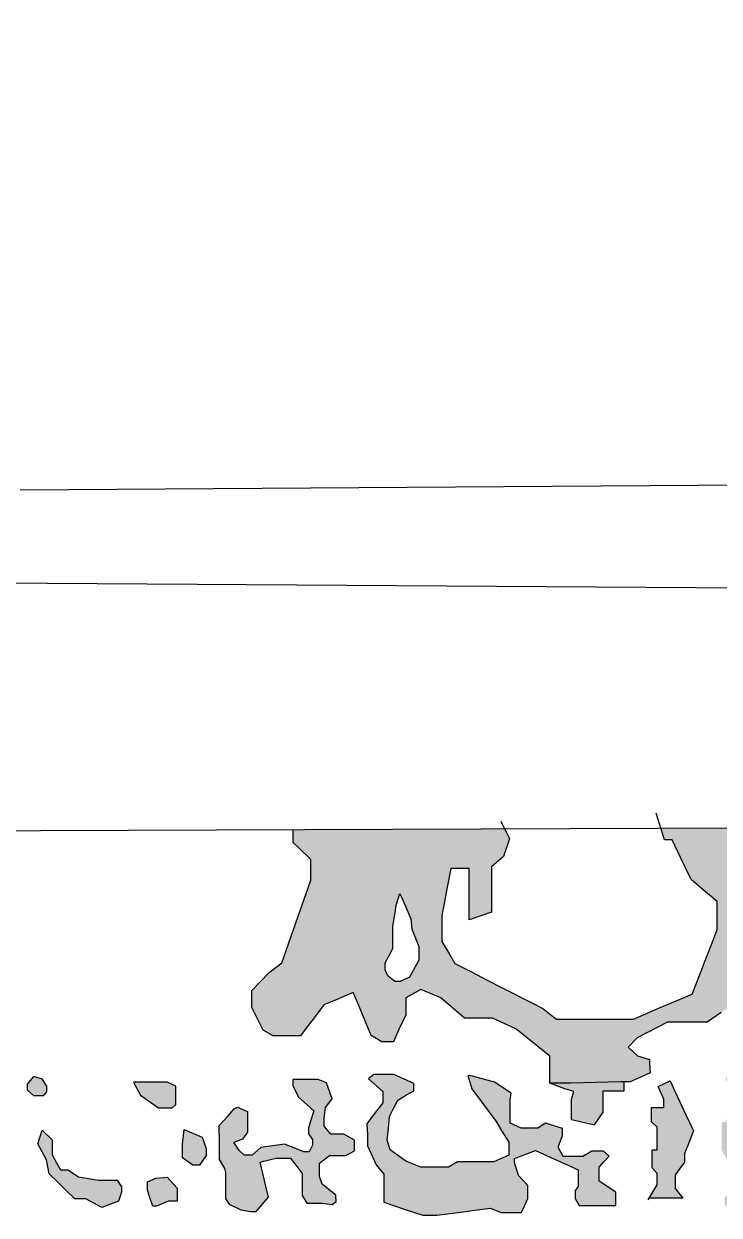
# Model space of a CAD drawing. Header units: millimetres. Extents: x 245 to 515, y 87 to 339.
# Drawn here: x 427.646 to 428.676, y 236.555 to 238.319 of the extents above; entities that cross this region are included whole.
import ezdxf

# ---------------------------------------------------------------- set-up
doc = ezdxf.new("R2010")
doc.units = ezdxf.units.MM
doc.layers.add('çziigi', color=10, linetype='Continuous')

msp = doc.modelspace()

# ---------------------------------------------------------------- hatches: boundary and pattern name
at = {"layer": 'çziigi'}
h = msp.add_hatch(color=256, dxfattribs=at)
h.dxf.hatch_style = 1
h.paths.add_polyline_path([(431.6939, 237.0692), (431.6939, 237.0894), (431.6872, 237.1062), (431.6805, 237.1231), (431.6708, 237.1331), (431.6708, 237.1398), (432.034, 237.1411), (432.034, 237.1259), (432.021, 237.1052), (432.0125, 237.0918), (432.0045, 237.0791), (432.0045, 237.0605), (432.0065, 236.9851), (432.0131, 236.9628), (432.0321, 236.9222), (432.0376, 236.9106), (432.0561, 236.8976), (432.0933, 236.8618), (432.117, 236.8509), (432.1321, 236.8465), (432.1374, 236.787), (432.1199, 236.7976), (432.0911, 236.8086), (432.0703, 236.8294), (432.0247, 236.8556), (431.9936, 236.8813), (431.9754, 236.9078), (431.9675, 236.9388), (431.9675, 236.9782), (431.9538, 236.9945), (431.9385, 237.0128), (431.9303, 237.0401), (431.9303, 237.0616), (431.9387, 237.0836), (431.92, 237.0907), (431.894, 237.1006), (431.8739, 237.1006), (431.8675, 237.0878), (431.8508, 237.0878), (431.8353, 237.0878), (431.8243, 237.0965), (431.8084, 237.0965), (431.8008, 237.0821), (431.7917, 237.0473), (431.7882, 237.0338), (431.7882, 237.014), (431.7882, 236.9992), (431.7962, 236.9814), (431.8033, 236.9659), (431.8008, 236.9451), (431.7995, 236.9341), (431.7834, 236.9341), (431.7637, 236.9341), (431.731, 236.9154), (431.7174, 236.8942), (431.6905, 236.8715), (431.6725, 236.8563), (431.6359, 236.8411), (431.6067, 236.829), (431.59, 236.8078), (431.5692, 236.7923), (431.5521, 236.7796), (431.545, 236.7809), (431.5423, 236.8459), (431.5516, 236.8459), (431.568, 236.8531), (431.5962, 236.8656), (431.6109, 236.8816), (431.6183, 236.8896), (431.631, 236.9086), (431.6565, 236.9468), (431.6617, 236.9634), (431.6681, 236.9836), (431.6842, 237.0002), (431.6842, 237.0427)])
h.paths.add_polyline_path([(431.0619, 237.1049), (431.0546, 237.1224), (431.0546, 237.1374), (431.4072, 237.1388), (431.4016, 237.1127), (431.3868, 237.0985), (431.382, 237.0733), (431.382, 237.0553), (431.382, 237.0341), (431.3965, 236.976), (431.408, 236.9559), (431.408, 236.9412), (431.4209, 236.9184), (431.4394, 236.905), (431.4547, 236.8939), (431.4666, 236.8853), (431.4872, 236.8569), (431.5114, 236.8459), (431.5299, 236.8459), (431.5423, 236.8459), (431.545, 236.7809), (431.523, 236.7851), (431.5003, 236.7991), (431.4806, 236.8271), (431.4696, 236.8427), (431.4362, 236.8483), (431.3964, 236.8605), (431.3801, 236.8817), (431.3602, 236.9076), (431.3502, 236.9206), (431.3316, 236.935), (431.3149, 236.9481), (431.3149, 236.9623), (431.2899, 236.9969), (431.2622, 237.0071), (431.2443, 237.0138), (431.2202, 237.0138), (431.2016, 236.9958), (431.1878, 236.9824), (431.1878, 236.9553), (431.1952, 236.9238), (431.1856, 236.9067), (431.1591, 236.8953), (431.1339, 236.8845), (431.102, 236.8709), (431.0771, 236.8602), (431.0512, 236.8367), (431.0264, 236.8142), (431.0151, 236.7904), (431.006, 236.7711), (430.9829, 236.7711), (430.9693, 236.7839), (430.9591, 236.7881), (430.9478, 236.8475), (430.9594, 236.8453), (430.9846, 236.8453), (431.0033, 236.8539), (431.0208, 236.8754), (431.0356, 236.8936), (431.0582, 236.918), (431.0723, 236.9333), (431.0944, 236.9572), (431.0944, 236.9684), (431.0944, 236.994), (431.1025, 237.0363), (431.1025, 237.0599), (431.0879, 237.0769)])
h.paths.add_polyline_path([(430.6859, 237.0608), (430.6859, 237.0812), (430.6775, 237.1105), (430.6688, 237.1105), (430.6563, 237.098), (430.643, 237.0848), (430.6267, 237.0848), (430.6135, 237.1007), (430.6067, 237.0836), (430.5915, 237.0624), (430.5885, 237.0462), (430.5885, 237.0159), (430.5773, 236.9459), (430.5596, 236.9186), (430.5477, 236.9003), (430.5365, 236.883), (430.5093, 236.8699), (430.49, 236.8606), (430.4593, 236.8333), (430.4386, 236.8149), (430.4309, 236.7915), (430.4225, 236.7792), (430.3975, 236.77), (430.3749, 236.77), (430.3488, 236.77), (430.3383, 236.7703), (430.3367, 236.8354), (430.3609, 236.8354), (430.3816, 236.8515), (430.3898, 236.8579), (430.4294, 236.8683), (430.446, 236.8727), (430.4669, 236.9006), (430.4839, 236.9233), (430.497, 236.9409), (430.497, 236.9717), (430.4837, 237.0117), (430.4837, 237.0343), (430.4837, 237.0518), (430.4837, 237.0731), (430.4837, 237.0925), (430.465, 237.1086), (430.4527, 237.1191), (430.4527, 237.1351), (430.8293, 237.1365), (430.8387, 237.1091), (430.8237, 237.104), (430.8167, 237.0799), (430.8104, 237.0577), (430.8039, 237.0353), (430.8058, 237.0206), (430.8093, 236.9929), (430.8152, 236.9457), (430.829, 236.9274), (430.8374, 236.9161), (430.8495, 236.9), (430.8749, 236.8851), (430.8907, 236.8759), (430.9025, 236.8612), (430.9265, 236.8514), (430.9478, 236.8475), (430.9591, 236.7881), (430.9473, 236.793), (430.9292, 236.7862), (430.9154, 236.7811), (430.9019, 236.7811), (430.8909, 236.8055), (430.8829, 236.8233), (430.8438, 236.8445), (430.8238, 236.8612), (430.8018, 236.8695), (430.7793, 236.878), (430.7476, 236.9081), (430.7294, 236.9541), (430.719, 236.9804), (430.6961, 237.0146), (430.6859, 237.0299)])
h.paths.add_polyline_path([(430.0844, 237.0421), (430.0767, 237.0864), (430.0598, 237.1048), (430.0421, 237.1136), (430.0272, 237.1071), (430.0164, 237.0914), (429.9995, 237.0914), (429.9888, 237.0914), (429.9692, 237.0968), (429.9531, 237.0845), (429.9449, 237.0782), (429.9527, 237.0477), (429.9574, 237.0294), (429.9574, 236.9792), (429.9454, 236.9512), (429.9284, 236.9116), (429.9108, 236.8918), (429.8908, 236.8806), (429.8508, 236.8583), (429.8173, 236.8396), (429.8025, 236.8211), (429.7802, 236.8073), (429.7852, 236.7885), (429.7874, 236.7804), (429.7564, 236.7584), (429.7318, 236.7584), (429.7111, 236.7665), (429.6994, 236.7628), (429.6994, 236.8556), (429.7232, 236.8454), (429.7394, 236.8454), (429.7559, 236.8555), (429.7861, 236.8668), (429.8037, 236.8733), (429.8228, 236.8861), (429.8442, 236.9155), (429.8506, 236.9341), (429.8537, 236.9429), (429.8645, 236.974), (429.8699, 236.9894), (429.8699, 236.9997), (429.8535, 237.0498), (429.8482, 237.0658), (429.8409, 237.0881), (429.8281, 237.1038), (429.8208, 237.1127), (429.8153, 237.1194), (429.8153, 237.1327), (430.2257, 237.1342), (430.2276, 237.1165), (430.2184, 237.1155), (430.214, 237.0972), (430.208, 237.0717), (430.2014, 237.0442), (430.1957, 237.0199), (430.1901, 236.9965), (430.1901, 236.9738), (430.2082, 236.935), (430.2154, 236.9196), (430.2341, 236.8963), (430.2449, 236.8827), (430.2576, 236.8669), (430.2937, 236.8502), (430.3331, 236.8354), (430.3367, 236.8354), (430.3383, 236.7703), (430.32, 236.7708), (430.2988, 236.7708), (430.2843, 236.765), (430.2547, 236.7861), (430.242, 236.8053), (430.2224, 236.821), (430.2061, 236.8342), (430.1597, 236.8641), (430.1275, 236.8849), (430.1124, 236.9082), (430.0937, 236.9373), (430.0937, 236.9773), (430.0937, 237.0026), (430.0937, 237.0252)])
h.paths.add_polyline_path([(429.1884, 237.125), (429.1884, 237.1303), (429.6274, 237.1319), (429.6305, 237.1215), (429.6248, 237.1087), (429.6164, 237.0982), (429.6096, 237.0899), (429.6011, 237.0793), (429.59, 237.0655), (429.59, 237.0591), (429.5777, 237.0591), (429.5696, 237.0591), (429.5507, 237.0591), (429.5357, 237.0402), (429.5357, 237.0293), (429.5357, 237.0148), (429.5357, 236.9918), (429.5442, 236.9761), (429.553, 236.9598), (429.5603, 236.9598), (429.5732, 236.9508), (429.5845, 236.9428), (429.6015, 236.9127), (429.6116, 236.8948), (429.6221, 236.8845), (429.6429, 236.8639), (429.6559, 236.8595), (429.6829, 236.8595), (429.6902, 236.8595), (429.6994, 236.8556), (429.6994, 236.7628), (429.6938, 236.7611), (429.6781, 236.7611), (429.6466, 236.7818), (429.6516, 236.8018), (429.6516, 236.8163), (429.6351, 236.8263), (429.6104, 236.8412), (429.586, 236.8559), (429.5517, 236.8656), (429.5283, 236.8955), (429.5096, 236.9193), (429.4957, 236.9371), (429.4799, 236.9884), (429.4692, 237.0228), (429.4802, 237.0429), (429.4672, 237.0787), (429.453, 237.0887), (429.4188, 237.0945), (429.4057, 237.0891), (429.37, 237.0806), (429.3554, 237.0661), (429.3431, 237.0342), (429.3431, 237.0177), (429.3431, 236.9836), (429.3504, 236.9709), (429.3504, 236.9448), (429.3346, 236.9128), (429.317, 236.8997), (429.3005, 236.8756), (429.2782, 236.856), (429.2436, 236.8276), (429.2345, 236.8201), (429.2164, 236.8201), (429.2164, 236.7977), (429.2264, 236.7869), (429.2377, 236.7748), (429.2255, 236.7634), (429.1756, 236.7491), (429.1406, 236.7491), (429.1203, 236.7591), (429.0896, 236.7518), (429.0756, 236.7485), (429.055, 236.7384), (429.0327, 236.7438), (429.0059, 236.7599), (428.9874, 236.7771), (428.9874, 236.8036), (428.9874, 236.8222), (428.9443, 236.8464), (428.9263, 236.8565), (428.8996, 236.8715), (428.8817, 236.8932), (428.855, 236.9078), (428.8427, 236.9329), (428.8407, 236.9699), (428.8399, 236.9915), (428.8261, 237.0301), (428.8261, 237.071), (428.8261, 237.0922), (428.811, 237.1022), (428.7863, 237.0922), (428.7743, 237.0802), (428.7604, 237.0559), (428.7689, 237.0347), (428.7727, 237.0253), (428.7758, 237.0176), (428.7809, 237.0048), (428.7759, 236.9954), (428.7679, 236.9805), (428.7593, 236.9805), (428.7496, 236.9661), (428.7496, 236.9556), (428.7496, 236.9344), (428.7496, 236.9286), (428.7426, 236.9039), (428.7218, 236.8923), (428.702, 236.8813), (428.702, 236.8715), (428.6789, 236.8557), (428.6581, 236.8414), (428.6206, 236.8414), (428.5994, 236.8414), (428.5546, 236.8178), (428.5414, 236.8043), (428.5549, 236.7912), (428.5727, 236.7858), (428.5727, 236.7796), (428.5739, 236.7661), (428.5573, 236.7588), (428.5441, 236.7529), (428.5302, 236.7529), (428.4565, 236.7511), (428.4254, 236.7511), (428.4254, 236.7773), (428.4254, 236.7909), (428.4074, 236.8052), (428.392, 236.8174), (428.375, 236.8314), (428.3401, 236.8469), (428.3283, 236.8469), (428.2991, 236.8469), (428.2816, 236.8618), (428.2639, 236.877), (428.2343, 236.8898), (428.2118, 236.8774), (428.2118, 236.8519), (428.2018, 236.8301), (428.1936, 236.8121), (428.1763, 236.8121), (428.1607, 236.8214), (428.1477, 236.8525), (428.1407, 236.8691), (428.134, 236.8851), (428.1213, 236.8798), (428.1111, 236.8755), (428.0905, 236.8668), (428.0761, 236.8476), (428.0676, 236.8362), (428.0561, 236.8209), (428.0375, 236.8209), (428.0157, 236.8209), (428.0008, 236.8295), (427.984, 236.8631), (427.984, 236.888), (428.0095, 236.9147), (428.0282, 236.929), (428.0555, 237.0064), (428.0673, 237.0399), (428.0715, 237.0517), (428.0715, 237.0823), (428.0536, 237.0991), (428.0451, 237.1071), (428.0451, 237.1259), (428.3584, 237.1271), (428.3653, 237.1129), (428.3565, 237.0865), (428.3389, 237.0714), (428.3389, 237.0475), (428.3389, 237.0287), (428.3389, 237.0041), (428.3056, 236.9928), (428.3056, 237.0393), (428.3056, 237.0689), (428.2936, 237.0689), (428.2785, 237.0689), (428.2728, 237.0387), (428.2687, 237.0167), (428.2654, 236.999), (428.2654, 236.9608), (428.2766, 236.9419), (428.2848, 236.9281), (428.3093, 236.9155), (428.3326, 236.9035), (428.3557, 236.8916), (428.3984, 236.8697), (428.4149, 236.8612), (428.4352, 236.8457), (428.4692, 236.8457), (428.4943, 236.8457), (428.5195, 236.8457), (428.5346, 236.8457), (428.5491, 236.8457), (428.5887, 236.8627), (428.6029, 236.8688), (428.636, 236.8829), (428.6491, 236.9168), (428.6552, 236.9324), (428.6663, 236.961), (428.6729, 236.9783), (428.6729, 236.9991), (428.6729, 237.0199), (428.6529, 237.0368), (428.6345, 237.0524), (428.6189, 237.0852), (428.6065, 237.1113), (428.595, 237.1113), (428.5897, 237.128), (429.0134, 237.1296), (429.0028, 237.1115), (428.9857, 237.0964), (428.9769, 237.0785), (428.9675, 237.0592), (428.9675, 237.0319), (428.9618, 237.0048), (428.9618, 236.984), (428.9618, 236.9581), (428.9618, 236.9281), (428.9618, 236.9118), (428.955, 236.9114), (428.954, 236.9288), (428.9355, 236.9476), (428.9291, 236.964), (428.9291, 236.9811), (428.9291, 237.0058), (428.9362, 237.0202), (428.941, 237.0493), (428.941, 237.0725), (428.9366, 237.0884), (428.9339, 237.0984), (428.9243, 237.0984), (428.9159, 237.1067), (428.9048, 237.0955), (428.8949, 237.0855), (428.8949, 237.0756), (428.8892, 237.0581), (428.8892, 237.0318), (428.8824, 236.9903), (428.8824, 236.9672), (428.8888, 236.9393), (428.8914, 236.9278), (428.8942, 236.9155), (428.9227, 236.8794), (428.9339, 236.8738), (428.9474, 236.8671), (428.957, 236.8671), (428.957, 236.8726), (428.9646, 236.8726), (428.9742, 236.8726), (428.9793, 236.8726), (428.9901, 236.8631), (428.9962, 236.8577), (429.0057, 236.8492), (429.0144, 236.8332), (429.0175, 236.8275), (429.0384, 236.8275), (429.079, 236.8275), (429.0962, 236.8275), (429.1277, 236.8332), (429.1426, 236.8359), (429.1596, 236.8487), (429.1835, 236.8487), (429.1911, 236.8579), (429.203, 236.8723), (429.227, 236.9013), (429.227, 236.9209), (429.227, 236.9497), (429.2358, 236.9684), (429.2403, 236.9779), (429.2463, 236.9751), (429.2463, 236.9509), (429.2463, 236.9298), (429.2463, 236.9198), (429.2463, 236.9107), (429.2638, 236.9043), (429.2773, 236.9118), (429.2881, 236.9298), (429.2937, 236.9517), (429.2975, 236.9669), (429.2975, 236.9864), (429.2893, 237.0131), (429.2937, 237.0354), (429.2937, 237.0509), (429.2785, 237.0824), (429.2665, 237.0939), (429.2578, 237.088), (429.2578, 237.0649), (429.2578, 237.0557), (429.2578, 237.0314), (429.2578, 237.019), (429.2446, 237.019), (429.2331, 237.0358), (429.2331, 237.0537), (429.2331, 237.0708), (429.2271, 237.0832), (429.1884, 237.1091)])
h.paths.add_polyline_path([(428.2311, 236.9533), (428.2251, 236.968), (428.2207, 236.9787), (428.2195, 236.9944), (428.2109, 237.0139), (428.2031, 237.0318), (428.1979, 237.0144), (428.196, 237.0029), (428.1927, 236.9835), (428.1927, 236.9735), (428.1927, 236.9598), (428.1927, 236.9503), (428.1867, 236.939), (428.1813, 236.929), (428.1813, 236.9185), (428.1855, 236.91), (428.1955, 236.9014), (428.2038, 236.9014), (428.2173, 236.908), (428.2311, 236.9328), (428.2311, 236.9391)], flags=16)
h = msp.add_hatch(color=256, dxfattribs=at)
h.dxf.hatch_style = 1
h.paths.add_polyline_path([(428.1793, 236.5848), (428.1793, 236.5989), (428.1793, 236.6161), (428.1681, 236.6299), (428.1555, 236.6583), (428.1555, 236.6741), (428.1545, 236.6908), (428.1657, 236.7058), (428.1779, 236.7219), (428.1779, 236.7384), (428.1565, 236.7575), (428.1648, 236.7637), (428.1773, 236.7637), (428.1941, 236.7637), (428.224, 236.7502), (428.224, 236.7397), (428.2132, 236.7334), (428.2004, 236.7258), (428.1934, 236.7123), (428.1878, 236.7014), (428.1862, 236.6836), (428.1845, 236.6665), (428.1888, 236.652), (428.2122, 236.6352), (428.2343, 236.6263), (428.2591, 236.6263), (428.2752, 236.6263), (428.2884, 236.6342), (428.3204, 236.6342), (428.3425, 236.6342), (428.3643, 236.6441), (428.3643, 236.6636), (428.3543, 236.68), (428.3458, 236.6939), (428.327, 236.7192), (428.3095, 236.7426), (428.3036, 236.7623), (428.3105, 236.7614), (428.3435, 236.7525), (428.3679, 236.7363), (428.3665, 236.7258), (428.3665, 236.7156), (428.3665, 236.6918), (428.3827, 236.6843), (428.4074, 236.6843), (428.419, 236.6915), (428.444, 236.6836), (428.444, 236.6734), (428.4377, 236.6563), (428.445, 236.6424), (428.4582, 236.6424), (428.474, 236.6424), (428.4872, 236.6504), (428.5048, 236.6504), (428.5131, 236.6427), (428.5053, 236.6342), (428.4981, 236.6263), (428.4981, 236.6171), (428.4981, 236.6059), (428.5228, 236.5894), (428.5228, 236.5696), (428.4997, 236.5696), (428.4687, 236.5696), (428.4628, 236.5802), (428.4628, 236.5917), (428.4672, 236.598), (428.4672, 236.6128), (428.4672, 236.6227), (428.4489, 236.6309), (428.4312, 236.6388), (428.4038, 236.651), (428.3731, 236.6395), (428.3731, 236.6332), (428.3787, 236.6141), (428.3926, 236.5993), (428.3926, 236.5802), (428.3833, 236.5594), (428.3735, 236.5594), (428.353, 236.5594), (428.3374, 236.5658), (428.3136, 236.5627), (428.2933, 236.5601), (428.2577, 236.5554), (428.2374, 236.5554), (428.2112, 236.564), (428.1793, 236.5746)])
h.paths.add_polyline_path([(428.0736, 236.6592), (428.0736, 236.6677), (428.0677, 236.6759), (428.0677, 236.6842), (428.0709, 236.6946), (428.0757, 236.7101), (428.066, 236.7188), (428.0532, 236.7303), (428.0447, 236.7473), (428.0447, 236.7565), (428.0611, 236.7565), (428.0821, 236.7565), (428.0946, 236.7516), (428.1027, 236.7279), (428.0932, 236.7148), (428.0909, 236.6988), (428.0909, 236.6873), (428.1011, 236.6752), (428.1201, 236.6752), (428.1362, 236.6667), (428.1362, 236.6591), (428.1362, 236.6506), (428.1231, 236.6437), (428.1116, 236.6437), (428.0991, 236.6437), (428.0841, 236.6323), (428.0841, 236.6126), (428.0883, 236.6015), (428.1083, 236.5851), (428.109, 236.5756), (428.1027, 236.571), (428.088, 236.5733), (428.0778, 236.5733), (428.0654, 236.5733), (428.0585, 236.5844), (428.0585, 236.5913), (428.0585, 236.6169), (428.0539, 236.6231), (428.0414, 236.6397), (428.0326, 236.6397), (428.0201, 236.6397), (428.0117, 236.6377), (428.0017, 236.6353), (427.9964, 236.6341), (427.9984, 236.6257), (428.0014, 236.613), (428.0044, 236.6005), (428.0087, 236.5823), (428.0021, 236.5746), (427.9903, 236.5608), (427.9821, 236.5608), (427.9676, 236.5634), (427.9503, 236.5716), (427.945, 236.5798), (427.945, 236.589), (427.945, 236.5998), (427.945, 236.6185), (427.9437, 236.6244), (427.9355, 236.6378), (427.9355, 236.6591), (427.9355, 236.6748), (427.9355, 236.6883), (427.9421, 236.6952), (427.9488, 236.7023), (427.9578, 236.7129), (427.9627, 236.7155), (427.9775, 236.709), (427.9775, 236.7044), (427.9775, 236.6886), (427.9775, 236.6785), (427.9703, 236.668), (427.9575, 236.6631), (427.965, 236.651), (427.9726, 236.6441), (427.9847, 236.6441), (427.9975, 236.6556), (428.0323, 236.6606), (428.0477, 236.6546), (428.0611, 236.6494), (428.069, 236.6494)])
h.paths.add_polyline_path([(427.8814, 236.6604), (427.884, 236.6824), (427.8978, 236.6765), (427.9103, 236.6711), (427.9165, 236.6542), (427.9165, 236.6437), (427.9066, 236.6293), (427.8965, 236.6293), (427.8814, 236.6401), (427.8814, 236.648)])
h.paths.add_polyline_path([(427.8088, 236.7522), (427.8225, 236.7522), (427.8584, 236.7522), (427.8715, 236.7463), (427.8715, 236.7404), (427.8715, 236.731), (427.8715, 236.7192), (427.8659, 236.7144), (427.8456, 236.7144), (427.8297, 236.7258), (427.8193, 236.7333)])
h.paths.add_polyline_path([(427.6519, 236.7492), (427.6614, 236.7606), (427.6728, 236.7577), (427.68, 236.7463), (427.68, 236.7381), (427.6751, 236.7319), (427.6669, 236.7319), (427.6611, 236.7319), (427.6519, 236.7404)])
h.paths.add_polyline_path([(427.6962, 236.6046), (427.684, 236.6164), (427.6802, 236.6375), (427.6701, 236.6558), (427.6672, 236.6611), (427.6734, 236.6811), (427.6884, 236.667), (427.6884, 236.6542), (427.6884, 236.6447), (427.695, 236.6329), (427.7009, 236.6223), (427.7114, 236.6223), (427.7275, 236.6122), (427.757, 236.6073), (427.7803, 236.6073), (427.7848, 236.6073), (427.7911, 236.5972), (427.7911, 236.5896), (427.7868, 236.5762), (427.7619, 236.567), (427.738, 236.5795), (427.7219, 236.5795), (427.7084, 236.5926)])
h.paths.add_polyline_path([(427.8332, 236.5817), (427.8297, 236.5924), (427.8297, 236.6047), (427.8417, 236.6102), (427.8588, 236.6119), (427.8735, 236.5955), (427.8735, 236.586), (427.8735, 236.5762), (427.8604, 236.5762), (427.843, 236.5686), (427.8374, 236.5686)])
h = msp.add_hatch(color=256, dxfattribs=at)
h.dxf.hatch_style = 1
h.paths.add_polyline_path([(428.9252, 236.62), (428.9252, 236.6368), (428.9252, 236.6494), (428.9299, 236.6494), (428.9446, 236.6439), (428.9545, 236.6368), (428.9633, 236.6304), (428.9696, 236.619), (428.9797, 236.6006), (428.9866, 236.6006), (429.0006, 236.5944), (429.0157, 236.5968), (429.0232, 236.598), (429.0331, 236.6142), (429.0331, 236.6286), (429.0417, 236.6439), (429.0554, 236.6439), (429.0612, 236.6439), (429.068, 236.6385), (429.068, 236.6286), (429.0762, 236.617), (429.0834, 236.6068), (429.0878, 236.5924), (429.0907, 236.583), (429.1008, 236.5808), (429.1312, 236.5866), (429.1442, 236.6095), (429.1475, 236.6153), (429.1475, 236.6279), (429.1387, 236.6429), (429.1339, 236.6511), (429.1339, 236.6664), (429.1394, 236.6876), (429.1493, 236.6876), (429.1558, 236.6801), (429.1558, 236.6627), (429.1558, 236.6531), (429.165, 236.6412), (429.1852, 236.6412), (429.1917, 236.6364), (429.2311, 236.6245), (429.2368, 236.6227), (429.2533, 236.6204), (429.2676, 236.6309), (429.2895, 236.6309), (429.2895, 236.6357), (429.3014, 236.6453), (429.3072, 236.6644), (429.3123, 236.681), (429.3202, 236.6869), (429.3298, 236.6869), (429.3298, 236.6825), (429.3359, 236.6675), (429.3308, 236.6501), (429.3212, 236.6354), (429.3212, 236.6248), (429.3212, 236.6139), (429.3281, 236.6026), (429.3281, 236.589), (429.3178, 236.5774), (429.2926, 236.5774), (429.268, 236.5774), (429.2383, 236.576), (429.2248, 236.5754), (429.2109, 236.5702), (429.1925, 236.5702), (429.1618, 236.5702), (429.1471, 236.5702), (429.1249, 236.5702), (429.1133, 236.5702), (429.0948, 236.5702), (429.0883, 236.5702), (429.0753, 236.5702), (429.0691, 236.5647), (429.0633, 236.5594), (429.0387, 236.5594), (429.02, 236.5594), (429.0063, 236.5722), (428.992, 236.5722), (428.9718, 236.5722), (428.9622, 236.5722), (428.951, 236.564), (428.9421, 236.564), (428.924, 236.564), (428.9124, 236.5718), (428.887, 236.5718), (428.8792, 236.5718), (428.8518, 236.5718), (428.8358, 236.5718), (428.8266, 236.5718), (428.8197, 236.5629), (428.7948, 236.5629), (428.7671, 236.5677), (428.7549, 236.5739), (428.748, 236.5773), (428.7333, 236.5773), (428.7234, 236.5773), (428.7122, 236.5677), (428.6917, 236.5633), (428.6842, 236.5715), (428.6842, 236.5817), (428.7002, 236.595), (428.7159, 236.6015), (428.7159, 236.6059), (428.7125, 236.6182), (428.6934, 236.6274), (428.6797, 236.6518), (428.6797, 236.6712), (428.6797, 236.6934), (428.6855, 236.6934), (428.6947, 236.7108), (428.7006, 236.722), (428.694, 236.7415), (428.6896, 236.7546), (428.6851, 236.7546), (428.6916, 236.7712), (428.6984, 236.7737), (428.726, 236.7587), (428.7329, 236.7457), (428.7329, 236.7286), (428.7178, 236.714), (428.7178, 236.7058), (428.7131, 236.6921), (428.7131, 236.6754), (428.7131, 236.6535), (428.7247, 236.6408), (428.737, 236.6354), (428.7609, 236.6354), (428.7715, 236.6286), (428.7906, 236.6286), (428.809, 236.6286), (428.8169, 236.6286), (428.8316, 236.6364), (428.8342, 236.6315), (428.8368, 236.6267), (428.8368, 236.6204), (428.847, 236.5989), (428.8505, 236.5915), (428.8685, 236.5845), (428.8886, 236.5845), (428.8975, 236.5845), (428.9115, 236.5845), (428.9252, 236.6009)])
h.paths.add_polyline_path([(428.4574, 236.7272), (428.4606, 236.7386), (428.4476, 236.7423), (428.4254, 236.7511), (428.4565, 236.7511), (428.5302, 236.7529), (428.5352, 236.7529), (428.5352, 236.7396), (428.5044, 236.7396), (428.5044, 236.7305), (428.5044, 236.7078), (428.4914, 236.6894), (428.4574, 236.697), (428.4574, 236.7062)])
h.paths.add_polyline_path([(428.5843, 236.6598), (428.5843, 236.6702), (428.5843, 236.6859), (428.5756, 236.6935), (428.5756, 236.7147), (428.5941, 236.7147), (428.5941, 236.7272), (428.5854, 236.7461), (428.6035, 236.7544), (428.6105, 236.7391), (428.6177, 236.7234), (428.6267, 236.7039), (428.6381, 236.6805), (428.6294, 236.6588), (428.6246, 236.6468), (428.6246, 236.6338), (428.6109, 236.6153), (428.6109, 236.6023), (428.6109, 236.5947), (428.6223, 236.5806), (428.5724, 236.5806), (428.5843, 236.6001), (428.5843, 236.617), (428.5767, 236.6256), (428.5767, 236.6522), (428.5843, 236.6522)])

# ---------------------------------------------------------------- linework, layer by layer
for p, q in [((433.9791, 237.4492), (301.7553, 238.3195)), ((295.5861, 238.0675), (427.6704, 237.1245)), ((433.4667, 237.6692), (427.6409, 237.6288)), ((433.8206, 237.148), (427.6704, 237.1245)), ((428.595, 237.1113), (428.5824, 237.1506)), ((428.3528, 237.1387), (428.3653, 237.1129)), ((428.0451, 237.1071), (428.0451, 237.1259)), ((428.3653, 237.1129), (428.3565, 237.0865)), ((428.6065, 237.1113), (428.595, 237.1113)), ((428.6189, 237.0852), (428.6065, 237.1113)), ((428.0536, 237.0991), (428.0451, 237.1071)), ((428.0715, 237.0823), (428.0536, 237.0991)), ((428.0715, 237.0517), (428.0715, 237.0823)), ((428.3565, 237.0865), (428.3389, 237.0714)), ((428.3565, 237.0865), (428.3565, 237.0865)), ((428.6345, 237.0524), (428.6189, 237.0852)), ((428.2785, 237.0689), (428.2728, 237.0387)), ((428.2936, 237.0689), (428.2785, 237.0689)), ((428.3056, 237.0689), (428.2936, 237.0689)), ((428.3056, 237.0393), (428.3056, 237.0689)), ((428.3389, 237.0714), (428.3389, 237.0475)), ((428.0555, 237.0064), (428.0673, 237.0399)), ((428.0673, 237.0399), (428.0715, 237.0517)), ((428.3389, 237.0475), (428.3389, 237.0287)), ((428.6529, 237.0368), (428.6345, 237.0524)), ((428.1979, 237.0144), (428.2031, 237.0318)), ((428.2031, 237.0318), (428.2109, 237.0139)), ((428.2728, 237.0387), (428.2687, 237.0167)), ((428.3056, 236.9928), (428.3056, 237.0393)), ((428.3389, 237.0287), (428.3389, 237.0041)), ((428.6729, 237.0199), (428.6529, 237.0368)), ((428.0282, 236.929), (428.0555, 237.0064)), ((428.196, 237.0029), (428.1979, 237.0144)), ((428.2109, 237.0139), (428.2195, 236.9944)), ((428.2687, 237.0167), (428.2654, 236.999)), ((428.6729, 236.9991), (428.6729, 237.0199)), ((428.1927, 236.9835), (428.196, 237.0029)), ((428.2195, 236.9944), (428.2207, 236.9787)), ((428.2654, 236.999), (428.2654, 236.9608)), ((428.3389, 237.0041), (428.3056, 236.9928)), ((428.6729, 236.9783), (428.6729, 236.9991)), ((428.1927, 236.9735), (428.1927, 236.9835)), ((428.1927, 236.9598), (428.1927, 236.9735)), ((428.2207, 236.9787), (428.2251, 236.968)), ((428.6663, 236.961), (428.6729, 236.9783)), ((428.1927, 236.9503), (428.1927, 236.9598)), ((428.2251, 236.968), (428.2311, 236.9533)), ((428.2311, 236.9533), (428.2311, 236.9391)), ((428.2654, 236.9608), (428.2766, 236.9419)), ((428.6552, 236.9324), (428.6663, 236.961)), ((428.1813, 236.929), (428.1867, 236.939)), ((428.1867, 236.939), (428.1927, 236.9503)), ((428.2311, 236.9391), (428.2311, 236.9328)), ((428.2766, 236.9419), (428.2848, 236.9281)), ((428.0095, 236.9147), (428.0282, 236.929)), ((428.1813, 236.9185), (428.1813, 236.929)), ((428.1855, 236.91), (428.1813, 236.9185)), ((428.2311, 236.9328), (428.2173, 236.908)), ((428.2848, 236.9281), (428.3093, 236.9155)), ((428.636, 236.8829), (428.6491, 236.9168)), ((428.6491, 236.9168), (428.6552, 236.9324)), ((427.984, 236.888), (428.0095, 236.9147)), ((428.1955, 236.9014), (428.1855, 236.91)), ((428.2038, 236.9014), (428.1955, 236.9014)), ((428.2173, 236.908), (428.2038, 236.9014)), ((428.3093, 236.9155), (428.3326, 236.9035)), ((428.3326, 236.9035), (428.3557, 236.8916)), ((427.984, 236.8631), (427.984, 236.888)), ((428.134, 236.8851), (428.1213, 236.8798)), ((428.1407, 236.8691), (428.134, 236.8851)), ((428.2343, 236.8898), (428.2118, 236.8774)), ((428.2639, 236.877), (428.2343, 236.8898)), ((428.3557, 236.8916), (428.3984, 236.8697)), ((428.6029, 236.8688), (428.636, 236.8829)), ((428.0905, 236.8668), (428.0761, 236.8476)), ((428.1111, 236.8755), (428.0905, 236.8668)), ((428.1213, 236.8798), (428.1111, 236.8755)), ((428.1477, 236.8525), (428.1407, 236.8691)), ((428.2118, 236.8774), (428.2118, 236.8519)), ((428.2816, 236.8618), (428.2639, 236.877)), ((428.3984, 236.8697), (428.4149, 236.8612)), ((428.5887, 236.8627), (428.6029, 236.8688)), ((428.0008, 236.8295), (427.984, 236.8631)), ((428.0761, 236.8476), (428.0676, 236.8362)), ((428.1607, 236.8214), (428.1477, 236.8525)), ((428.2118, 236.8519), (428.2018, 236.8301)), ((428.2991, 236.8469), (428.2816, 236.8618)), ((428.3283, 236.8469), (428.2991, 236.8469)), ((428.3401, 236.8469), (428.3283, 236.8469)), ((428.375, 236.8314), (428.3401, 236.8469)), ((428.4149, 236.8612), (428.4352, 236.8457)), ((428.4352, 236.8457), (428.4692, 236.8457)), ((428.4692, 236.8457), (428.4943, 236.8457)), ((428.4943, 236.8457), (428.5195, 236.8457)), ((428.5195, 236.8457), (428.5346, 236.8457)), ((428.5346, 236.8457), (428.5491, 236.8457)), ((428.5491, 236.8457), (428.5887, 236.8627)), ((428.6789, 236.8557), (428.6581, 236.8414)), ((428.0157, 236.8209), (428.0008, 236.8295)), ((428.0676, 236.8362), (428.0561, 236.8209)), ((428.2018, 236.8301), (428.1936, 236.8121)), ((428.392, 236.8174), (428.375, 236.8314)), ((428.5994, 236.8414), (428.5546, 236.8178)), ((428.6206, 236.8414), (428.5994, 236.8414)), ((428.6581, 236.8414), (428.6206, 236.8414)), ((428.0375, 236.8209), (428.0157, 236.8209)), ((428.0561, 236.8209), (428.0375, 236.8209)), ((428.1763, 236.8121), (428.1607, 236.8214)), ((428.1936, 236.8121), (428.1763, 236.8121)), ((428.4074, 236.8052), (428.392, 236.8174)), ((428.5546, 236.8178), (428.5414, 236.8043)), ((428.4254, 236.7909), (428.4074, 236.8052)), ((428.5414, 236.8043), (428.5549, 236.7912)), ((428.4254, 236.7773), (428.4254, 236.7909)), ((428.4254, 236.7511), (428.4254, 236.7773)), ((428.5549, 236.7912), (428.5727, 236.7858)), ((428.5727, 236.7858), (428.5727, 236.7796)), ((428.5727, 236.7796), (428.5739, 236.7661)), ((427.6519, 236.7492), (427.6614, 236.7606)), ((427.6614, 236.7606), (427.6728, 236.7577)), ((427.6614, 236.7606), (427.6614, 236.7606)), ((427.6728, 236.7577), (427.68, 236.7463)), ((428.1648, 236.7637), (428.1565, 236.7575)), ((428.1773, 236.7637), (428.1648, 236.7637)), ((428.1941, 236.7637), (428.1773, 236.7637)), ((428.224, 236.7502), (428.1941, 236.7637)), ((428.3105, 236.7614), (428.3036, 236.7623)), ((428.3036, 236.7623), (428.3095, 236.7426)), ((428.3435, 236.7525), (428.3105, 236.7614)), ((428.5573, 236.7588), (428.5441, 236.7529)), ((428.5739, 236.7661), (428.5573, 236.7588)), ((427.6519, 236.7404), (427.6519, 236.7492)), ((427.6611, 236.7319), (427.6519, 236.7404)), ((427.68, 236.7463), (427.68, 236.7381)), ((427.8088, 236.7522), (427.8193, 236.7333)), ((427.8225, 236.7522), (427.8088, 236.7522)), ((427.8088, 236.7522), (427.8088, 236.7522)), ((427.8584, 236.7522), (427.8225, 236.7522)), ((427.8715, 236.7463), (427.8584, 236.7522)), ((427.8715, 236.7404), (427.8715, 236.7463)), ((427.8715, 236.731), (427.8715, 236.7404)), ((428.0611, 236.7565), (428.0447, 236.7565)), ((428.0447, 236.7565), (428.0447, 236.7473)), ((428.0447, 236.7473), (428.0532, 236.7303)), ((428.0821, 236.7565), (428.0611, 236.7565)), ((428.0946, 236.7516), (428.0821, 236.7565)), ((428.1027, 236.7279), (428.0946, 236.7516)), ((428.1565, 236.7575), (428.1779, 236.7384)), ((428.224, 236.7397), (428.224, 236.7502)), ((428.3095, 236.7426), (428.327, 236.7192)), ((428.3679, 236.7363), (428.3435, 236.7525)), ((428.4565, 236.7511), (428.4254, 236.7511)), ((428.4476, 236.7423), (428.4254, 236.7511)), ((428.4606, 236.7386), (428.4476, 236.7423)), ((428.5302, 236.7529), (428.4565, 236.7511)), ((428.5441, 236.7529), (428.5302, 236.7529)), ((428.5352, 236.7396), (428.5352, 236.7529)), ((428.5854, 236.7461), (428.6035, 236.7544)), ((428.5941, 236.7272), (428.5854, 236.7461)), ((428.5854, 236.7461), (428.5854, 236.7461)), ((428.6035, 236.7544), (428.6105, 236.7391)), ((427.6669, 236.7319), (427.6611, 236.7319)), ((427.6751, 236.7319), (427.6669, 236.7319)), ((427.68, 236.7381), (427.6751, 236.7319)), ((427.8193, 236.7333), (427.8297, 236.7258)), ((427.8297, 236.7258), (427.8456, 236.7144)), ((427.8715, 236.7192), (427.8715, 236.731)), ((428.0532, 236.7303), (428.066, 236.7188)), ((428.0932, 236.7148), (428.1027, 236.7279)), ((428.1779, 236.7384), (428.1779, 236.7219)), ((428.1934, 236.7123), (428.2004, 236.7258)), ((428.2004, 236.7258), (428.2132, 236.7334)), ((428.2132, 236.7334), (428.224, 236.7397)), ((428.3665, 236.7258), (428.3679, 236.7363)), ((428.3665, 236.7156), (428.3665, 236.7258)), ((428.4574, 236.7272), (428.4606, 236.7386)), ((428.4574, 236.7062), (428.4574, 236.7272)), ((428.4574, 236.7272), (428.4574, 236.7272)), ((428.5044, 236.7305), (428.5044, 236.7396)), ((428.5044, 236.7396), (428.5352, 236.7396)), ((428.5044, 236.7078), (428.5044, 236.7305)), ((428.5941, 236.7147), (428.5941, 236.7272)), ((428.6105, 236.7391), (428.6177, 236.7234)), ((428.6177, 236.7234), (428.6177, 236.7234)), ((428.6177, 236.7234), (428.6267, 236.7039)), ((427.8456, 236.7144), (427.8659, 236.7144)), ((427.8659, 236.7144), (427.8715, 236.7192)), ((427.9488, 236.7023), (427.9578, 236.7129)), ((427.9578, 236.7129), (427.9627, 236.7155)), ((427.9627, 236.7155), (427.9775, 236.709)), ((427.9775, 236.709), (427.9775, 236.7044)), ((428.066, 236.7188), (428.0757, 236.7101)), ((428.0757, 236.7101), (428.0709, 236.6946)), ((428.0909, 236.6988), (428.0932, 236.7148)), ((428.1657, 236.7058), (428.1545, 236.6908)), ((428.1779, 236.7219), (428.1657, 236.7058)), ((428.1878, 236.7014), (428.1934, 236.7123)), ((428.327, 236.7192), (428.3458, 236.6939)), ((428.3665, 236.6918), (428.3665, 236.7156)), ((428.4574, 236.697), (428.4574, 236.7062)), ((428.4914, 236.6894), (428.5044, 236.7078)), ((428.5756, 236.6935), (428.5756, 236.7147)), ((428.5756, 236.7147), (428.5941, 236.7147)), ((427.9355, 236.6883), (427.9421, 236.6952)), ((427.9355, 236.6748), (427.9355, 236.6883)), ((427.9421, 236.6952), (427.9488, 236.7023)), ((427.9775, 236.7044), (427.9775, 236.6886)), ((427.9775, 236.6886), (427.9775, 236.6785)), ((428.0709, 236.6946), (428.0677, 236.6842)), ((428.0909, 236.6873), (428.0909, 236.6988)), ((428.1011, 236.6752), (428.0909, 236.6873)), ((428.1545, 236.6908), (428.1555, 236.6741)), ((428.1862, 236.6836), (428.1878, 236.7014)), ((428.3458, 236.6939), (428.3543, 236.68)), ((428.3827, 236.6843), (428.3665, 236.6918)), ((428.419, 236.6915), (428.4074, 236.6843)), ((428.444, 236.6836), (428.419, 236.6915)), ((428.4574, 236.697), (428.4914, 236.6894)), ((428.5843, 236.6859), (428.5756, 236.6935)), ((428.6267, 236.7039), (428.6381, 236.6805)), ((427.6672, 236.6611), (427.6734, 236.6811)), ((427.6734, 236.6811), (427.6884, 236.667)), ((427.8814, 236.6604), (427.884, 236.6824)), ((427.884, 236.6824), (427.8978, 236.6765)), ((427.8978, 236.6765), (427.9103, 236.6711)), ((427.9103, 236.6711), (427.9165, 236.6542)), ((427.9355, 236.6748), (427.9355, 236.6591)), ((427.9775, 236.6785), (427.9703, 236.668)), ((428.0677, 236.6842), (428.0677, 236.6759)), ((428.0677, 236.6759), (428.0736, 236.6677)), ((428.1201, 236.6752), (428.1011, 236.6752)), ((428.1362, 236.6667), (428.1201, 236.6752)), ((428.1555, 236.6741), (428.1555, 236.6583)), ((428.1845, 236.6665), (428.1862, 236.6836)), ((428.3543, 236.68), (428.3643, 236.6636)), ((428.4074, 236.6843), (428.3827, 236.6843)), ((428.4377, 236.6563), (428.444, 236.6734)), ((428.444, 236.6734), (428.444, 236.6836)), ((428.5843, 236.6702), (428.5843, 236.6859)), ((428.5843, 236.6598), (428.5843, 236.6702)), ((428.6381, 236.6805), (428.6294, 236.6588)), ((428.6381, 236.6805), (428.6381, 236.6805)), ((427.6701, 236.6558), (427.6672, 236.6611)), ((427.6802, 236.6375), (427.6701, 236.6558)), ((427.6884, 236.667), (427.6884, 236.6542)), ((427.6884, 236.6542), (427.6884, 236.6447)), ((427.8814, 236.648), (427.8814, 236.6604)), ((427.9165, 236.6542), (427.9165, 236.6437)), ((427.9355, 236.6591), (427.9355, 236.6378)), ((427.9703, 236.668), (427.9575, 236.6631)), ((427.965, 236.651), (427.9575, 236.6631)), ((427.9975, 236.6556), (427.9847, 236.6441)), ((428.0323, 236.6606), (427.9975, 236.6556)), ((427.9975, 236.6556), (427.9975, 236.6556)), ((428.0477, 236.6546), (428.0323, 236.6606)), ((428.0323, 236.6606), (428.0323, 236.6606)), ((428.0611, 236.6494), (428.0477, 236.6546)), ((428.0736, 236.6592), (428.069, 236.6494)), ((428.0736, 236.6677), (428.0736, 236.6592)), ((428.1362, 236.6591), (428.1362, 236.6667)), ((428.1362, 236.6506), (428.1362, 236.6591)), ((428.1555, 236.6583), (428.1681, 236.6299)), ((428.1888, 236.652), (428.1845, 236.6665)), ((428.2122, 236.6352), (428.1888, 236.652)), ((428.3643, 236.6636), (428.3643, 236.6441)), ((428.445, 236.6424), (428.4377, 236.6563)), ((428.5767, 236.6256), (428.5767, 236.6522)), ((428.5767, 236.6522), (428.5843, 236.6522)), ((428.5843, 236.6522), (428.5843, 236.6598)), ((428.6294, 236.6588), (428.6246, 236.6468)), ((427.684, 236.6164), (427.6802, 236.6375)), ((427.6884, 236.6447), (427.695, 236.6329)), ((427.8814, 236.6401), (427.8814, 236.648)), ((427.8965, 236.6293), (427.8814, 236.6401)), ((427.9165, 236.6437), (427.9066, 236.6293)), ((427.9355, 236.6378), (427.9437, 236.6244)), ((427.9726, 236.6441), (427.965, 236.651)), ((427.9847, 236.6441), (427.9726, 236.6441)), ((427.9964, 236.6341), (428.0017, 236.6353)), ((427.9984, 236.6257), (427.9964, 236.6341)), ((428.0017, 236.6353), (428.0117, 236.6377)), ((428.0117, 236.6377), (428.0201, 236.6397)), ((428.0201, 236.6397), (428.0326, 236.6397)), ((428.0326, 236.6397), (428.0414, 236.6397)), ((428.0414, 236.6397), (428.0539, 236.6231)), ((428.069, 236.6494), (428.0611, 236.6494)), ((428.0841, 236.6323), (428.0991, 236.6437)), ((428.0991, 236.6437), (428.1116, 236.6437)), ((428.1116, 236.6437), (428.1231, 236.6437)), ((428.1231, 236.6437), (428.1362, 236.6506)), ((428.2343, 236.6263), (428.2122, 236.6352)), ((428.2884, 236.6342), (428.2752, 236.6263)), ((428.3204, 236.6342), (428.2884, 236.6342)), ((428.3425, 236.6342), (428.3204, 236.6342)), ((428.3643, 236.6441), (428.3425, 236.6342)), ((428.3731, 236.6395), (428.4038, 236.651)), ((428.3731, 236.6332), (428.3731, 236.6395)), ((428.4038, 236.651), (428.4038, 236.651)), ((428.4038, 236.651), (428.4312, 236.6388)), ((428.4312, 236.6388), (428.4489, 236.6309)), ((428.4582, 236.6424), (428.445, 236.6424)), ((428.474, 236.6424), (428.4582, 236.6424)), ((428.4872, 236.6504), (428.474, 236.6424)), ((428.5048, 236.6504), (428.4872, 236.6504)), ((428.4981, 236.6263), (428.5053, 236.6342)), ((428.5131, 236.6427), (428.5048, 236.6504)), ((428.5053, 236.6342), (428.5131, 236.6427)), ((428.6246, 236.6468), (428.6246, 236.6338)), ((427.6962, 236.6046), (427.684, 236.6164)), ((427.684, 236.6164), (427.684, 236.6164)), ((427.695, 236.6329), (427.7009, 236.6223)), ((427.7009, 236.6223), (427.7114, 236.6223)), ((427.7114, 236.6223), (427.7275, 236.6122)), ((427.9066, 236.6293), (427.8965, 236.6293)), ((427.9437, 236.6244), (427.945, 236.6185)), ((427.945, 236.6185), (427.945, 236.5998)), ((428.0014, 236.613), (427.9984, 236.6257)), ((428.0539, 236.6231), (428.0585, 236.6169)), ((428.0585, 236.6169), (428.0585, 236.5913)), ((428.0841, 236.6126), (428.0841, 236.6323)), ((428.1681, 236.6299), (428.1793, 236.6161)), ((428.2591, 236.6263), (428.2343, 236.6263)), ((428.2752, 236.6263), (428.2591, 236.6263)), ((428.3787, 236.6141), (428.3731, 236.6332)), ((428.4489, 236.6309), (428.4672, 236.6227)), ((428.4672, 236.6227), (428.4672, 236.6128)), ((428.4981, 236.6171), (428.4981, 236.6263)), ((428.4981, 236.6059), (428.4981, 236.6171)), ((428.5843, 236.617), (428.5767, 236.6256)), ((428.5767, 236.6256), (428.5767, 236.6256)), ((428.5843, 236.6001), (428.5843, 236.617)), ((428.6246, 236.6338), (428.6109, 236.6153)), ((427.7084, 236.5926), (427.6962, 236.6046)), ((427.7275, 236.6122), (427.757, 236.6073)), ((427.757, 236.6073), (427.7803, 236.6073)), ((427.7803, 236.6073), (427.7848, 236.6073)), ((427.7848, 236.6073), (427.7911, 236.5972)), ((427.8297, 236.6047), (427.8417, 236.6102)), ((427.8297, 236.5924), (427.8297, 236.6047)), ((427.8417, 236.6102), (427.8588, 236.6119)), ((427.8588, 236.6119), (427.8735, 236.5955)), ((427.945, 236.5998), (427.945, 236.589)), ((428.0044, 236.6005), (428.0014, 236.613)), ((428.0087, 236.5823), (428.0044, 236.6005)), ((428.0883, 236.6015), (428.0841, 236.6126)), ((428.1083, 236.5851), (428.0883, 236.6015)), ((428.1793, 236.6161), (428.1793, 236.5989)), ((428.1793, 236.5989), (428.1793, 236.5848)), ((428.3926, 236.5993), (428.3787, 236.6141)), ((428.3926, 236.5802), (428.3926, 236.5993)), ((428.4672, 236.6128), (428.4672, 236.598)), ((428.5228, 236.5894), (428.4981, 236.6059)), ((428.5707, 236.5779), (428.5843, 236.6001)), ((428.6109, 236.6153), (428.6109, 236.6023)), ((428.6109, 236.6023), (428.6109, 236.5947)), ((427.7219, 236.5795), (427.7084, 236.5926)), ((427.7911, 236.5896), (427.7868, 236.5762)), ((427.7911, 236.5972), (427.7911, 236.5896)), ((427.8332, 236.5817), (427.8297, 236.5924)), ((427.8374, 236.5686), (427.8332, 236.5817)), ((427.8735, 236.5955), (427.8735, 236.586)), ((427.8735, 236.586), (427.8735, 236.5762)), ((427.945, 236.589), (427.945, 236.5798)), ((428.0021, 236.5746), (428.0087, 236.5823)), ((428.0585, 236.5913), (428.0585, 236.5844)), ((428.0585, 236.5844), (428.0654, 236.5733)), ((428.109, 236.5756), (428.1083, 236.5851)), ((428.1793, 236.5848), (428.1793, 236.5746)), ((428.4672, 236.598), (428.4628, 236.5917)), ((428.4628, 236.5917), (428.4628, 236.5802)), ((428.5228, 236.5696), (428.5228, 236.5894)), ((428.6109, 236.5947), (428.6223, 236.5806)), ((427.738, 236.5795), (427.7219, 236.5795)), ((427.7619, 236.567), (427.738, 236.5795)), ((427.7868, 236.5762), (427.7619, 236.567)), ((427.843, 236.5686), (427.8374, 236.5686)), ((427.8604, 236.5762), (427.843, 236.5686)), ((427.8735, 236.5762), (427.8604, 236.5762)), ((427.945, 236.5798), (427.9503, 236.5716)), ((427.9503, 236.5716), (427.9676, 236.5634)), ((427.9676, 236.5634), (427.9821, 236.5608)), ((427.9903, 236.5608), (428.0021, 236.5746)), ((428.0654, 236.5733), (428.0778, 236.5733)), ((428.0778, 236.5733), (428.088, 236.5733)), ((428.088, 236.5733), (428.1027, 236.571)), ((428.1027, 236.571), (428.109, 236.5756)), ((428.1793, 236.5746), (428.2112, 236.564)), ((428.2112, 236.564), (428.2374, 236.5554)), ((428.3136, 236.5627), (428.3374, 236.5658)), ((428.3374, 236.5658), (428.353, 236.5594)), ((428.3833, 236.5594), (428.3926, 236.5802)), ((428.4628, 236.5802), (428.4687, 236.5696)), ((428.4687, 236.5696), (428.4997, 236.5696)), ((428.4997, 236.5696), (428.5228, 236.5696)), ((428.6223, 236.5806), (428.5724, 236.5806)), ((427.9821, 236.5608), (427.9903, 236.5608)), ((428.2374, 236.5554), (428.2577, 236.5554)), ((428.2577, 236.5554), (428.2933, 236.5601)), ((428.2933, 236.5601), (428.3136, 236.5627)), ((428.353, 236.5594), (428.3735, 236.5594)), ((428.3735, 236.5594), (428.3833, 236.5594))]:
    msp.add_line(p, q, dxfattribs=at)

doc.saveas('drawing.dxf')
